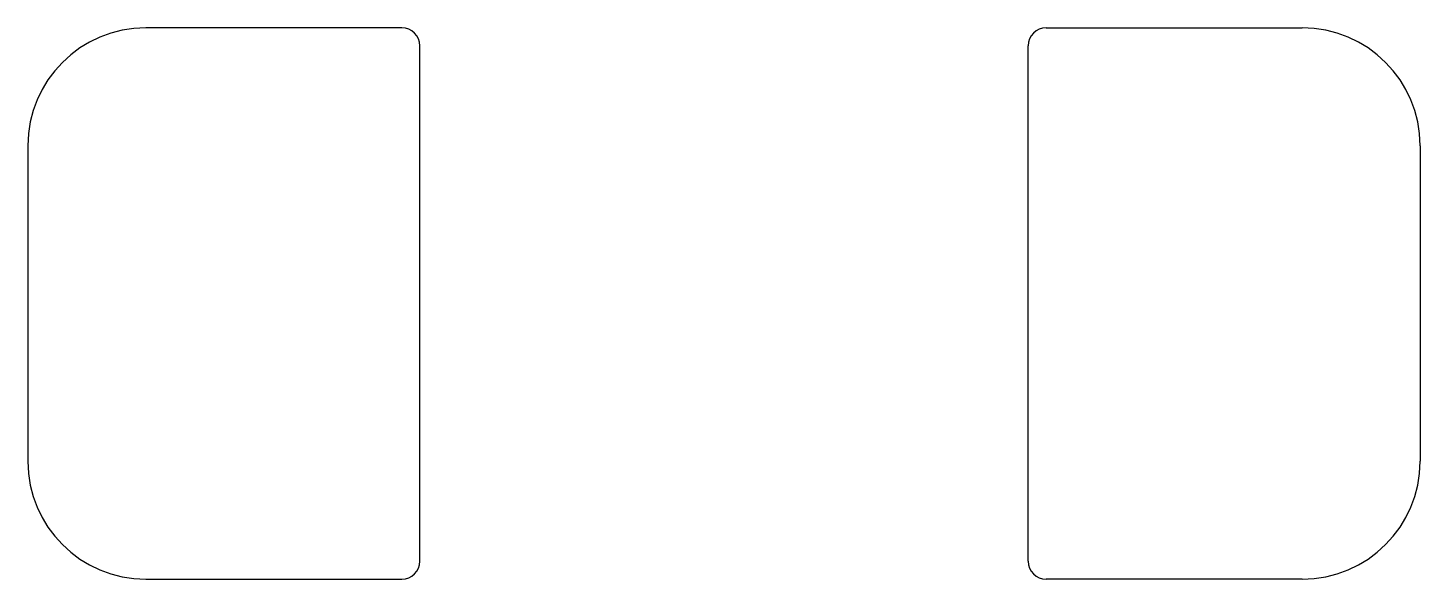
# Model space of a CAD drawing. Header units: millimetres. Extents: x -1.08 to 1.08, y -0.43 to 0.43.
import ezdxf

# ---------------------------------------------------------------- set-up
doc = ezdxf.new("R2010")
doc.units = ezdxf.units.MM
doc.layers.add('Sketch006', color=7, linetype='CONTINUOUS')

msp = doc.modelspace()

# ---------------------------------------------------------------- linework, layer by layer
at = {"layer": 'Sketch006'}
for p, q in [((-0.5, 0.428), (-0.897, 0.428)), ((0.5, 0.428), (0.897, 0.428)), ((-0.472, -0.4), (-0.472, 0.4)), ((0.472, -0.4), (0.472, 0.4)), ((-1.08, 0.245), (-1.08, -0.245)), ((1.08, 0.245), (1.08, -0.245)), ((-0.897, -0.428), (-0.5, -0.428)), ((0.897, -0.428), (0.5, -0.428))]:
    msp.add_line(p, q, dxfattribs=at)
for centre, radius, start, end in [((-0.897, 0.245), 0.183, 90, 180), ((-0.5, 0.4), 0.028, 0, 90), ((0.5, 0.4), 0.028, 90, 180), ((0.897, 0.245), 0.183, 0, 90), ((-0.897, -0.245), 0.183, 180, -90), ((0.897, -0.245), 0.183, -90, 0), ((-0.5, -0.4), 0.028, -90, 0), ((0.5, -0.4), 0.028, 180, -90)]:
    msp.add_arc(centre, radius, start, end, dxfattribs=at)

doc.saveas('drawing.dxf')
